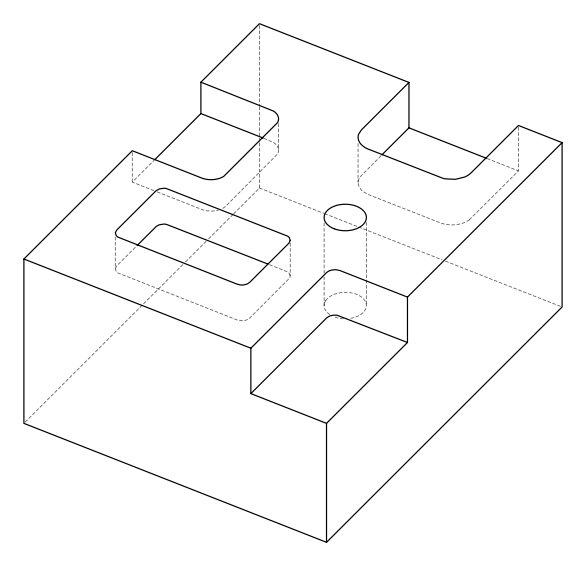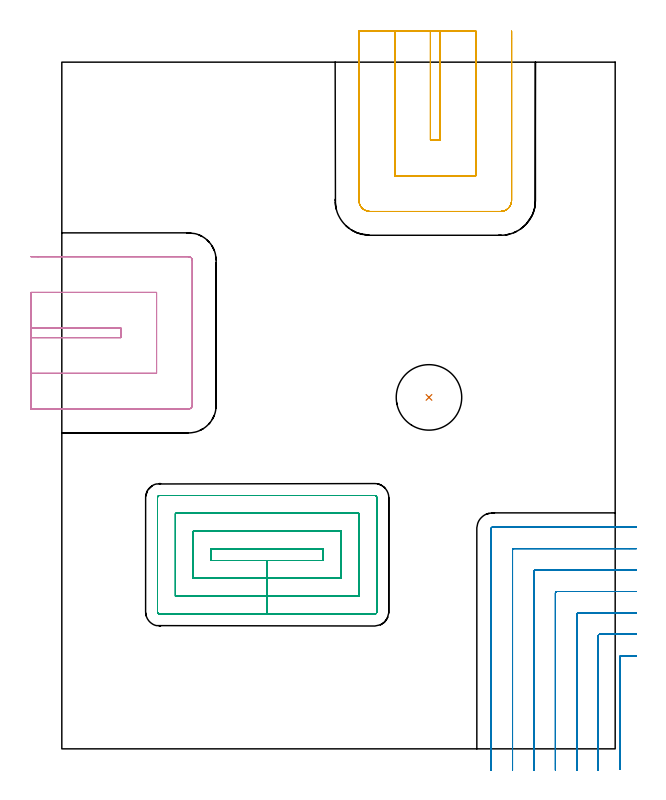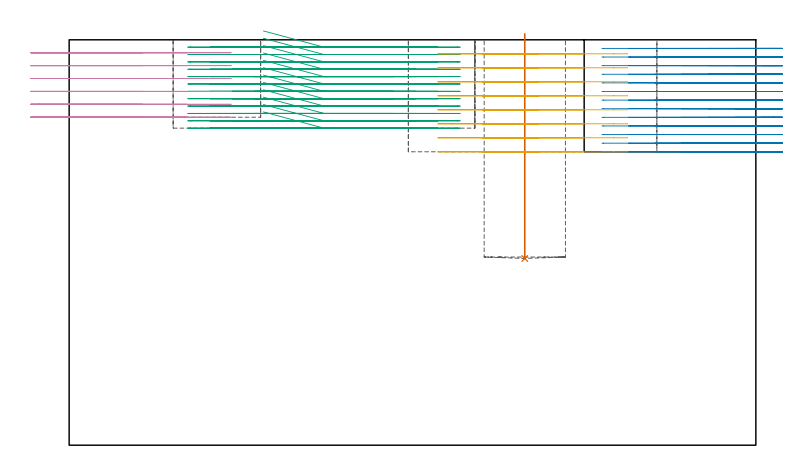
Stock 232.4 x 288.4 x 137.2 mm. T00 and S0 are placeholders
(PLAN: 5 operations, 3 tool changes, 59.5 min)
(1 INDEXABLE_INSERT_DRILL_BLIND_HOLE_FROM_SOLID | STEP1POCKET | NXT0302_026 | 0.31 min | 43738 mm3)
(2 MILL_CORNER_NOTCH_RECTANGULAR | CORNER_NOTCH_RECTANGULAR | NXT0201_011 | Follow Part, ap 3, ae 75% | 22.22 min | 217878 mm3)
(3 MILL_RECTANGULAR_POCKET | POCKET_RECTANGULAR_STRAIGHT | NXT0201_013 | Follow Part, ap 2.5, ae 75% | 20.19 min | 181714 mm3)
(4 MILL_SLOT | SLOT_PARTIAL_RECTANGULAR | UGT0201_094 | Follow Part, ap 5, ae 75% | 6.88 min | 141108 mm3)
(5 MILL_SLOT_1 | SLOT_PARTIAL_RECTANGULAR_1 | UGT0201_094 | Follow Part, ap 5, ae 75% | 9.9 min | 228285 mm3)
(TOOL NXT0302_026 | Index. Insert Drill 27.5mm [880-D2750L32-03] | D27.5 PA176 FL83 Z2)
(TOOL NXT0201_011 | ENDMILL 12mm [2P460-1200-NA 1630] | D12 FL38 Z6)
(TOOL NXT0201_013 | ENDMILL 10mm | D10 FL30 Z4)
(TOOL UGT0201_094 | End mill 20 mm | D20 FL38 Z4)
(OP 1 INDEXABLE_INSERT_DRILL_BLIND_HOLE_FROM_SOLID)
G17 G21 G94 G90
T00 M6
G54
G17 G0 G90 X154.2 Y147.6 S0 M3
G43 Z147.2 H1
G94 G81 G98 Z63.2 F250. R139.2
G80
M5
M2
(OP 2 MILL_CORNER_NOTCH_RECTANGULAR)
G17 G21 G94 G90
T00 M6
G54
G17 G0 G90 X241.4 Y39.1 S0 M3
G43 Z147.2 H1
Z134.285
G94 G1 X238.4 F250.
X234.895 F500.
G3 X234.3 Y38.505 R0.6
G1 Y-5.691
Y-8.691 F250.
G0 Z147.2
X241.4 Y48.1
Z134.285
G1 X238.4
X225.896 F500.
G3 X225.3 Y47.504 R0.6
G1 Y-6.
Y-9. F250.
G0 Z147.2
X241.4 Y57.1
Z134.285
G1 X238.4
X216.896 F500.
G3 X216.3 Y56.504 R0.6
G1 Y-6.
Y-9. F250.
G0 Z147.2
X241.4 Y66.1
Z134.285
G1 X238.4
X207.896 F500.
G3 X207.3 Y65.504 R0.6
G1 Y-6.
Y-9. F250.
G0 Z147.2
X241.4 Y75.1
Z134.285
G1 X238.4
X198.897 F500.
G3 X198.3 Y74.503 R0.6
G1 Y-6.
Y-9. F250.
G0 Z147.2
X241.4 Y84.1
Z134.285
G1 X238.4
X189.897 F500.
G3 X189.3 Y83.503 R0.6
G1 Y-6.
Y-9. F250.
G0 Z147.2
X241.4 Y93.1
Z134.285
G1 X238.4
X180.897 F500.
G3 X180.3 Y92.503 R0.6
G1 Y-6.
Y-9. F250.
G0 Z147.2
X241.4 Y39.1
Z131.369
G1 X238.4
X234.895 F500.
G3 X234.3 Y38.505 R0.6
G1 Y-5.691
Y-8.691 F250.
G0 Z147.2
X241.4 Y48.1
Z131.369
G1 X238.4
X225.896 F500.
G3 X225.3 Y47.504 R0.6
G1 Y-6.
Y-9. F250.
G0 Z147.2
X241.4 Y57.1
Z131.369
G1 X238.4
X216.896 F500.
G3 X216.3 Y56.504 R0.6
G1 Y-6.
Y-9. F250.
G0 Z147.2
X241.4 Y66.1
Z131.369
G1 X238.4
X207.896 F500.
G3 X207.3 Y65.504 R0.6
G1 Y-6.
Y-9. F250.
G0 Z147.2
X241.4 Y75.1
Z131.369
G1 X238.4
X198.897 F500.
G3 X198.3 Y74.503 R0.6
G1 Y-6.
Y-9. F250.
G0 Z147.2
X241.4 Y84.1
Z131.369
G1 X238.4
X189.897 F500.
G3 X189.3 Y83.503 R0.6
G1 Y-6.
Y-9. F250.
G0 Z147.2
X241.4 Y93.1
Z131.369
G1 X238.4
X180.897 F500.
G3 X180.3 Y92.503 R0.6
G1 Y-6.
Y-9. F250.
G0 Z147.2
X241.4 Y39.1
Z128.454
G1 X238.4
X234.895 F500.
G3 X234.3 Y38.505 R0.6
G1 Y-5.691
Y-8.691 F250.
G0 Z147.2
X241.4 Y48.1
Z128.454
G1 X238.4
X225.896 F500.
G3 X225.3 Y47.504 R0.6
G1 Y-6.
Y-9. F250.
G0 Z147.2
X241.4 Y57.1
Z128.454
G1 X238.4
X216.896 F500.
G3 X216.3 Y56.504 R0.6
G1 Y-6.
Y-9. F250.
G0 Z147.2
X241.4 Y66.1
Z128.454
G1 X238.4
X207.896 F500.
G3 X207.3 Y65.504 R0.6
G1 Y-6.
Y-9. F250.
G0 Z147.2
X241.4 Y75.1
Z128.454
G1 X238.4
X198.897 F500.
G3 X198.3 Y74.503 R0.6
G1 Y-6.
Y-9. F250.
G0 Z147.2
X241.4 Y84.1
Z128.454
G1 X238.4
X189.897 F500.
G3 X189.3 Y83.503 R0.6
G1 Y-6.
Y-9. F250.
G0 Z147.2
X241.4 Y93.1
Z128.454
G1 X238.4
X180.897 F500.
G3 X180.3 Y92.503 R0.6
G1 Y-6.
Y-9. F250.
G0 Z147.2
X241.4 Y39.1
Z125.538
G1 X238.4
X234.895 F500.
G3 X234.3 Y38.505 R0.6
G1 Y-5.691
Y-8.691 F250.
G0 Z147.2
X241.4 Y48.1
Z125.538
G1 X238.4
X225.896 F500.
G3 X225.3 Y47.504 R0.6
G1 Y-6.
Y-9. F250.
G0 Z147.2
X241.4 Y57.1
Z125.538
G1 X238.4
X216.896 F500.
G3 X216.3 Y56.504 R0.6
G1 Y-6.
Y-9. F250.
G0 Z147.2
X241.4 Y66.1
Z125.538
G1 X238.4
X207.896 F500.
G3 X207.3 Y65.504 R0.6
G1 Y-6.
Y-9. F250.
G0 Z147.2
X241.4 Y75.1
Z125.538
G1 X238.4
X198.897 F500.
G3 X198.3 Y74.503 R0.6
G1 Y-6.
Y-9. F250.
G0 Z147.2
X241.4 Y84.1
Z125.538
G1 X238.4
X189.897 F500.
G3 X189.3 Y83.503 R0.6
G1 Y-6.
Y-9. F250.
G0 Z147.2
X241.4 Y93.1
Z125.538
G1 X238.4
X180.897 F500.
G3 X180.3 Y92.503 R0.6
G1 Y-6.
Y-9. F250.
G0 Z147.2
X241.4 Y39.1
Z122.623
G1 X238.4
X234.895 F500.
G3 X234.3 Y38.505 R0.6
G1 Y-5.691
Y-8.691 F250.
G0 Z147.2
X241.4 Y48.1
Z122.623
G1 X238.4
X225.896 F500.
G3 X225.3 Y47.504 R0.6
G1 Y-6.
Y-9. F250.
G0 Z147.2
X241.4 Y57.1
Z122.623
G1 X238.4
X216.896 F500.
G3 X216.3 Y56.504 R0.6
G1 Y-6.
Y-9. F250.
G0 Z147.2
X241.4 Y66.1
Z122.623
G1 X238.4
X207.896 F500.
G3 X207.3 Y65.504 R0.6
G1 Y-6.
Y-9. F250.
G0 Z147.2
X241.4 Y75.1
Z122.623
G1 X238.4
X198.897 F500.
G3 X198.3 Y74.503 R0.6
G1 Y-6.
Y-9. F250.
G0 Z147.2
X241.4 Y84.1
Z122.623
G1 X238.4
X189.897 F500.
G3 X189.3 Y83.503 R0.6
G1 Y-6.
Y-9. F250.
G0 Z147.2
X241.4 Y93.1
Z122.623
G1 X238.4
X180.897 F500.
G3 X180.3 Y92.503 R0.6
G1 Y-6.
Y-9. F250.
G0 Z147.2
X241.4 Y39.1
Z119.708
G1 X238.4
X234.895 F500.
G3 X234.3 Y38.505 R0.6
G1 Y-5.691
Y-8.691 F250.
G0 Z147.2
X241.4 Y48.1
Z119.708
G1 X238.4
X225.896 F500.
G3 X225.3 Y47.504 R0.6
G1 Y-6.
Y-9. F250.
G0 Z147.2
X241.4 Y57.1
Z119.708
G1 X238.4
X216.896 F500.
G3 X216.3 Y56.504 R0.6
G1 Y-6.
Y-9. F250.
G0 Z147.2
X241.4 Y66.1
Z119.708
G1 X238.4
X207.896 F500.
G3 X207.3 Y65.504 R0.6
G1 Y-6.
Y-9. F250.
G0 Z147.2
X241.4 Y75.1
Z119.708
G1 X238.4
X198.897 F500.
G3 X198.3 Y74.503 R0.6
G1 Y-6.
Y-9. F250.
G0 Z147.2
X241.4 Y84.1
Z119.708
G1 X238.4
X189.897 F500.
G3 X189.3 Y83.503 R0.6
G1 Y-6.
Y-9. F250.
G0 Z147.2
X241.4 Y93.1
Z119.708
G1 X238.4
X180.897 F500.
G3 X180.3 Y92.503 R0.6
G1 Y-6.
Y-9. F250.
G0 Z147.2
X241.4 Y39.1
Z116.792
G1 X238.4
X234.895 F500.
G3 X234.3 Y38.505 R0.6
G1 Y-5.691
Y-8.691 F250.
G0 Z147.2
X241.4 Y48.1
Z116.792
G1 X238.4
X225.896 F500.
G3 X225.3 Y47.504 R0.6
G1 Y-6.
Y-9. F250.
G0 Z147.2
X241.4 Y57.1
Z116.792
G1 X238.4
X216.896 F500.
G3 X216.3 Y56.504 R0.6
G1 Y-6.
Y-9. F250.
G0 Z147.2
X241.4 Y66.1
Z116.792
G1 X238.4
X207.896 F500.
G3 X207.3 Y65.504 R0.6
G1 Y-6.
Y-9. F250.
G0 Z147.2
X241.4 Y75.1
Z116.792
G1 X238.4
X198.897 F500.
G3 X198.3 Y74.503 R0.6
G1 Y-6.
Y-9. F250.
G0 Z147.2
X241.4 Y84.1
Z116.792
G1 X238.4
X189.897 F500.
G3 X189.3 Y83.503 R0.6
G1 Y-6.
Y-9. F250.
G0 Z147.2
X241.4 Y93.1
Z116.792
G1 X238.4
X180.897 F500.
G3 X180.3 Y92.503 R0.6
G1 Y-6.
Y-9. F250.
G0 Z147.2
X241.4 Y39.1
Z113.877
G1 X238.4
X234.895 F500.
G3 X234.3 Y38.505 R0.6
G1 Y-5.691
Y-8.691 F250.
G0 Z147.2
X241.4 Y48.1
Z113.877
G1 X238.4
X225.896 F500.
G3 X225.3 Y47.504 R0.6
G1 Y-6.
Y-9. F250.
G0 Z147.2
X241.4 Y57.1
Z113.877
G1 X238.4
X216.896 F500.
G3 X216.3 Y56.504 R0.6
G1 Y-6.
Y-9. F250.
G0 Z147.2
X241.4 Y66.1
Z113.877
G1 X238.4
X207.896 F500.
G3 X207.3 Y65.504 R0.6
G1 Y-6.
Y-9. F250.
G0 Z147.2
X241.4 Y75.1
Z113.877
G1 X238.4
X198.897 F500.
G3 X198.3 Y74.503 R0.6
G1 Y-6.
Y-9. F250.
G0 Z147.2
X241.4 Y84.1
Z113.877
G1 X238.4
X189.897 F500.
G3 X189.3 Y83.503 R0.6
G1 Y-6.
Y-9. F250.
G0 Z147.2
X241.4 Y93.1
Z113.877
G1 X238.4
X180.897 F500.
G3 X180.3 Y92.503 R0.6
G1 Y-6.
Y-9. F250.
G0 Z147.2
X241.4 Y39.1
Z110.962
G1 X238.4
X234.895 F500.
G3 X234.3 Y38.505 R0.6
G1 Y-5.691
Y-8.691 F250.
G0 Z147.2
X241.4 Y48.1
Z110.962
G1 X238.4
X225.896 F500.
G3 X225.3 Y47.504 R0.6
G1 Y-6.
Y-9. F250.
G0 Z147.2
X241.4 Y57.1
Z110.962
G1 X238.4
X216.896 F500.
G3 X216.3 Y56.504 R0.6
G1 Y-6.
Y-9. F250.
G0 Z147.2
X241.4 Y66.1
Z110.962
G1 X238.4
X207.896 F500.
G3 X207.3 Y65.504 R0.6
G1 Y-6.
Y-9. F250.
G0 Z147.2
X241.4 Y75.1
Z110.962
G1 X238.4
X198.897 F500.
G3 X198.3 Y74.503 R0.6
G1 Y-6.
Y-9. F250.
G0 Z147.2
X241.4 Y84.1
Z110.962
G1 X238.4
X189.897 F500.
G3 X189.3 Y83.503 R0.6
G1 Y-6.
Y-9. F250.
G0 Z147.2
X241.4 Y93.1
Z110.962
G1 X238.4
X180.897 F500.
G3 X180.3 Y92.503 R0.6
G1 Y-6.
Y-9. F250.
G0 Z147.2
X241.4 Y39.1
Z108.046
G1 X238.4
X234.895 F500.
G3 X234.3 Y38.505 R0.6
G1 Y-5.691
Y-8.691 F250.
G0 Z147.2
X241.4 Y48.1
Z108.046
G1 X238.4
X225.896 F500.
G3 X225.3 Y47.504 R0.6
G1 Y-6.
Y-9. F250.
G0 Z147.2
X241.4 Y57.1
Z108.046
G1 X238.4
X216.896 F500.
G3 X216.3 Y56.504 R0.6
G1 Y-6.
Y-9. F250.
G0 Z147.2
X241.4 Y66.1
Z108.046
G1 X238.4
X207.896 F500.
G3 X207.3 Y65.504 R0.6
G1 Y-6.
Y-9. F250.
G0 Z147.2
X241.4 Y75.1
Z108.046
G1 X238.4
X198.897 F500.
G3 X198.3 Y74.503 R0.6
G1 Y-6.
Y-9. F250.
G0 Z147.2
X241.4 Y84.1
Z108.046
G1 X238.4
X189.897 F500.
G3 X189.3 Y83.503 R0.6
G1 Y-6.
Y-9. F250.
G0 Z147.2
X241.4 Y93.1
Z108.046
G1 X238.4
X180.897 F500.
G3 X180.3 Y92.503 R0.6
G1 Y-6.
Y-9. F250.
G0 Z147.2
X241.4 Y39.1
Z105.131
G1 X238.4
X234.895 F500.
G3 X234.3 Y38.505 R0.6
G1 Y-5.691
Y-8.691 F250.
G0 Z147.2
X241.4 Y48.1
Z105.131
G1 X238.4
X225.896 F500.
G3 X225.3 Y47.504 R0.6
G1 Y-6.
Y-9. F250.
G0 Z147.2
X241.4 Y57.1
Z105.131
G1 X238.4
X216.896 F500.
G3 X216.3 Y56.504 R0.6
G1 Y-6.
Y-9. F250.
G0 Z147.2
X241.4 Y66.1
Z105.131
G1 X238.4
X207.896 F500.
G3 X207.3 Y65.504 R0.6
G1 Y-6.
Y-9. F250.
G0 Z147.2
X241.4 Y75.1
Z105.131
G1 X238.4
X198.897 F500.
G3 X198.3 Y74.503 R0.6
G1 Y-6.
Y-9. F250.
G0 Z147.2
X241.4 Y84.1
Z105.131
G1 X238.4
X189.897 F500.
G3 X189.3 Y83.503 R0.6
G1 Y-6.
Y-9. F250.
G0 Z147.2
X241.4 Y93.1
Z105.131
G1 X238.4
X180.897 F500.
G3 X180.3 Y92.503 R0.6
G1 Y-6.
Y-9. F250.
G0 Z147.2
X241.4 Y39.1
Z102.215
G1 X238.4
X234.895 F500.
G3 X234.3 Y38.505 R0.6
G1 Y-5.691
Y-8.691 F250.
G0 Z147.2
X241.4 Y48.1
Z102.215
G1 X238.4
X225.896 F500.
G3 X225.3 Y47.504 R0.6
G1 Y-6.
Y-9. F250.
G0 Z147.2
X241.4 Y57.1
Z102.215
G1 X238.4
X216.896 F500.
G3 X216.3 Y56.504 R0.6
G1 Y-6.
Y-9. F250.
G0 Z147.2
X241.4 Y66.1
Z102.215
G1 X238.4
X207.896 F500.
G3 X207.3 Y65.504 R0.6
G1 Y-6.
Y-9. F250.
G0 Z147.2
X241.4 Y75.1
Z102.215
G1 X238.4
X198.897 F500.
G3 X198.3 Y74.503 R0.6
G1 Y-6.
Y-9. F250.
G0 Z147.2
X241.4 Y84.1
Z102.215
G1 X238.4
X189.897 F500.
G3 X189.3 Y83.503 R0.6
G1 Y-6.
Y-9. F250.
G0 Z147.2
X241.4 Y93.1
Z102.215
G1 X238.4
X180.897 F500.
G3 X180.3 Y92.503 R0.6
G1 Y-6.
Y-9. F250.
G0 Z147.2
X241.4 Y39.1
Z99.3
G1 X238.4
X234.895 F500.
G3 X234.3 Y38.505 R0.6
G1 Y-5.691
Y-8.691 F250.
G0 Z147.2
X241.4 Y48.1
Z99.3
G1 X238.4
X225.896 F500.
G3 X225.3 Y47.504 R0.6
G1 Y-6.
Y-9. F250.
G0 Z147.2
X241.4 Y57.1
Z99.3
G1 X238.4
X216.896 F500.
G3 X216.3 Y56.504 R0.6
G1 Y-6.
Y-9. F250.
G0 Z147.2
X241.4 Y66.1
Z99.3
G1 X238.4
X207.896 F500.
G3 X207.3 Y65.504 R0.6
G1 Y-6.
Y-9. F250.
G0 Z147.2
X241.4 Y75.1
Z99.3
G1 X238.4
X198.897 F500.
G3 X198.3 Y74.503 R0.6
G1 Y-6.
Y-9. F250.
G0 Z147.2
X241.4 Y84.1
Z99.3
G1 X238.4
X189.897 F500.
G3 X189.3 Y83.503 R0.6
G1 Y-6.
Y-9. F250.
G0 Z147.2
X241.4 Y93.1
Z99.3
G1 X238.4
X180.897 F500.
G3 X180.3 Y92.503 R0.6
G1 Y-6.
Y-9. F250.
G0 Z147.2
M5
M2
(OP 3 MILL_RECTANGULAR_POCKET)
G17 G21 G94 G90
T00 M6
G54
G17 G0 G90 X65.755 Y79.1 S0 M3
G43 Z147.2 H0
Z140.2
G94 G1 X86.25 Z134.708 F250.
X109.8 F500.
Y83.9
X62.7
Y79.1
X86.25
Y71.6
X117.3
Y91.4
X55.2
Y71.6
X86.25
Y64.1
X124.8
Y98.9
X47.7
Y64.1
X86.25
Y56.6
X131.4
G3 X132.3 Y57.5 R0.9
G1 Y105.5
G3 X131.4 Y106.4 R0.9
G1 X41.1
G3 X40.2 Y105.5 R0.9
G1 Y57.5
G3 X41.1 Y56.6 R0.9
G1 X86.25
X87.25
G0 X65.755 Y79.1 Z137.708
G1 X86.25 Z132.217 F250.
X109.8 F500.
Y83.9
X62.7
Y79.1
X86.25
Y71.6
X117.3
Y91.4
X55.2
Y71.6
X86.25
Y64.1
X124.8
Y98.9
X47.7
Y64.1
X86.25
Y56.6
X131.4
G3 X132.3 Y57.5 R0.9
G1 Y105.5
G3 X131.4 Y106.4 R0.9
G1 X41.1
G3 X40.2 Y105.5 R0.9
G1 Y57.5
G3 X41.1 Y56.6 R0.9
G1 X86.25
X87.25
G0 X65.755 Y79.1 Z135.217
G1 X86.25 Z129.725 F250.
X109.8 F500.
Y83.9
X62.7
Y79.1
X86.25
Y71.6
X117.3
Y91.4
X55.2
Y71.6
X86.25
Y64.1
X124.8
Y98.9
X47.7
Y64.1
X86.25
Y56.6
X131.4
G3 X132.3 Y57.5 R0.9
G1 Y105.5
G3 X131.4 Y106.4 R0.9
G1 X41.1
G3 X40.2 Y105.5 R0.9
G1 Y57.5
G3 X41.1 Y56.6 R0.9
G1 X86.25
X87.25
G0 X65.755 Y79.1 Z132.725
G1 X86.25 Z127.233 F250.
X109.8 F500.
Y83.9
X62.7
Y79.1
X86.25
Y71.6
X117.3
Y91.4
X55.2
Y71.6
X86.25
Y64.1
X124.8
Y98.9
X47.7
Y64.1
X86.25
Y56.6
X131.4
G3 X132.3 Y57.5 R0.9
G1 Y105.5
G3 X131.4 Y106.4 R0.9
G1 X41.1
G3 X40.2 Y105.5 R0.9
G1 Y57.5
G3 X41.1 Y56.6 R0.9
G1 X86.25
X87.25
G0 X65.755 Y79.1 Z130.233
G1 X86.25 Z124.742 F250.
X109.8 F500.
Y83.9
X62.7
Y79.1
X86.25
Y71.6
X117.3
Y91.4
X55.2
Y71.6
X86.25
Y64.1
X124.8
Y98.9
X47.7
Y64.1
X86.25
Y56.6
X131.4
G3 X132.3 Y57.5 R0.9
G1 Y105.5
G3 X131.4 Y106.4 R0.9
G1 X41.1
G3 X40.2 Y105.5 R0.9
G1 Y57.5
G3 X41.1 Y56.6 R0.9
G1 X86.25
X87.25
G0 X65.755 Y79.1 Z127.742
G1 X86.25 Z122.25 F250.
X109.8 F500.
Y83.9
X62.7
Y79.1
X86.25
Y71.6
X117.3
Y91.4
X55.2
Y71.6
X86.25
Y64.1
X124.8
Y98.9
X47.7
Y64.1
X86.25
Y56.6
X131.4
G3 X132.3 Y57.5 R0.9
G1 Y105.5
G3 X131.4 Y106.4 R0.9
G1 X41.1
G3 X40.2 Y105.5 R0.9
G1 Y57.5
G3 X41.1 Y56.6 R0.9
G1 X86.25
X87.25
G0 X65.755 Y79.1 Z125.25
G1 X86.25 Z119.758 F250.
X109.8 F500.
Y83.9
X62.7
Y79.1
X86.25
Y71.6
X117.3
Y91.4
X55.2
Y71.6
X86.25
Y64.1
X124.8
Y98.9
X47.7
Y64.1
X86.25
Y56.6
X131.4
G3 X132.3 Y57.5 R0.9
G1 Y105.5
G3 X131.4 Y106.4 R0.9
G1 X41.1
G3 X40.2 Y105.5 R0.9
G1 Y57.5
G3 X41.1 Y56.6 R0.9
G1 X86.25
X87.25
G0 X65.755 Y79.1 Z122.758
G1 X86.25 Z117.267 F250.
X109.8 F500.
Y83.9
X62.7
Y79.1
X86.25
Y71.6
X117.3
Y91.4
X55.2
Y71.6
X86.25
Y64.1
X124.8
Y98.9
X47.7
Y64.1
X86.25
Y56.6
X131.4
G3 X132.3 Y57.5 R0.9
G1 Y105.5
G3 X131.4 Y106.4 R0.9
G1 X41.1
G3 X40.2 Y105.5 R0.9
G1 Y57.5
G3 X41.1 Y56.6 R0.9
G1 X86.25
X87.25
G0 X65.755 Y79.1 Z120.267
G1 X86.25 Z114.775 F250.
X109.8 F500.
Y83.9
X62.7
Y79.1
X86.25
Y71.6
X117.3
Y91.4
X55.2
Y71.6
X86.25
Y64.1
X124.8
Y98.9
X47.7
Y64.1
X86.25
Y56.6
X131.4
G3 X132.3 Y57.5 R0.9
G1 Y105.5
G3 X131.4 Y106.4 R0.9
G1 X41.1
G3 X40.2 Y105.5 R0.9
G1 Y57.5
G3 X41.1 Y56.6 R0.9
G1 X86.25
X87.25
G0 X65.755 Y79.1 Z117.775
G1 X86.25 Z112.283 F250.
X109.8 F500.
Y83.9
X62.7
Y79.1
X86.25
Y71.6
X117.3
Y91.4
X55.2
Y71.6
X86.25
Y64.1
X124.8
Y98.9
X47.7
Y64.1
X86.25
Y56.6
X131.4
G3 X132.3 Y57.5 R0.9
G1 Y105.5
G3 X131.4 Y106.4 R0.9
G1 X41.1
G3 X40.2 Y105.5 R0.9
G1 Y57.5
G3 X41.1 Y56.6 R0.9
G1 X86.25
X87.25
G0 X65.755 Y79.1 Z115.283
G1 X86.25 Z109.792 F250.
X109.8 F500.
Y83.9
X62.7
Y79.1
X86.25
Y71.6
X117.3
Y91.4
X55.2
Y71.6
X86.25
Y64.1
X124.8
Y98.9
X47.7
Y64.1
X86.25
Y56.6
X131.4
G3 X132.3 Y57.5 R0.9
G1 Y105.5
G3 X131.4 Y106.4 R0.9
G1 X41.1
G3 X40.2 Y105.5 R0.9
G1 Y57.5
G3 X41.1 Y56.6 R0.9
G1 X86.25
X87.25
G0 X65.755 Y79.1 Z112.792
G1 X86.25 Z107.3 F250.
X109.8 F500.
Y83.9
X62.7
Y79.1
X86.25
Y71.6
X117.3
Y91.4
X55.2
Y71.6
X86.25
Y64.1
X124.8
Y98.9
X47.7
Y64.1
X86.25
Y56.6
X131.4
G3 X132.3 Y57.5 R0.9
G1 Y105.5
G3 X131.4 Y106.4 R0.9
G1 X41.1
G3 X40.2 Y105.5 R0.9
G1 Y57.5
G3 X41.1 Y56.6 R0.9
G1 X86.25
X87.25
G0 Z147.2
M5
M2
(OP 4 MILL_SLOT)
G17 G21 G94 G90
T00 M6
G54
G17 G0 G90 X-13. Y172.7 S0 M3
G43 Z147.2 H0
Z132.833
G94 G1 X-10. F250.
X24.8 F500.
Y176.7
X-10.
X-13. F250.
Y157.7
X-10.
X39.8 F500.
Y191.7
X-10.
X-13. F250.
Y142.7
X-10.
X53.2 F500.
G3 X54.8 Y144.3 R1.6
G1 Y205.1
G3 X53.2 Y206.7 R1.6
G1 X-10.
X-13. F250.
G0 Y172.7 Z128.467
G1 X-10.
X24.8 F500.
Y176.7
X-10.
X-13. F250.
Y157.7
X-10.
X39.8 F500.
Y191.7
X-10.
X-13. F250.
Y142.7
X-10.
X53.2 F500.
G3 X54.8 Y144.3 R1.6
G1 Y205.1
G3 X53.2 Y206.7 R1.6
G1 X-10.
X-13. F250.
G0 Y172.7 Z124.1
G1 X-10.
X24.8 F500.
Y176.7
X-10.
X-13. F250.
Y157.7
X-10.
X39.8 F500.
Y191.7
X-10.
X-13. F250.
Y142.7
X-10.
X53.2 F500.
G3 X54.8 Y144.3 R1.6
G1 Y205.1
G3 X53.2 Y206.7 R1.6
G1 X-10.
X-13. F250.
G0 Y172.7 Z119.733
G1 X-10.
X24.8 F500.
Y176.7
X-10.
X-13. F250.
Y157.7
X-10.
X39.8 F500.
Y191.7
X-10.
X-13. F250.
Y142.7
X-10.
X53.2 F500.
G3 X54.8 Y144.3 R1.6
G1 Y205.1
G3 X53.2 Y206.7 R1.6
G1 X-10.
X-13. F250.
G0 Y172.7 Z115.367
G1 X-10.
X24.8 F500.
Y176.7
X-10.
X-13. F250.
Y157.7
X-10.
X39.8 F500.
Y191.7
X-10.
X-13. F250.
Y142.7
X-10.
X53.2 F500.
G3 X54.8 Y144.3 R1.6
G1 Y205.1
G3 X53.2 Y206.7 R1.6
G1 X-10.
X-13. F250.
G0 Y172.7 Z111.
G1 X-10.
X24.8 F500.
Y176.7
X-10.
X-13. F250.
Y157.7
X-10.
X39.8 F500.
Y191.7
X-10.
X-13. F250.
Y142.7
X-10.
X53.2 F500.
G3 X54.8 Y144.3 R1.6
G1 Y205.1
G3 X53.2 Y206.7 R1.6
G1 X-10.
X-13. F250.
G0 Z147.2
M5
M2
(OP 5 MILL_SLOT_1)
G17 G21 G94 G90
T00 M6
G54
G17 G0 G90 X154.8 Y301.4 S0 M3
G43 Z147.2 H0
Z132.462
G94 G1 Y298.4 F250.
Y255.7 F500.
X158.9
Y298.4
Y301.4 F250.
X139.8
Y298.4
Y240.7 F500.
X173.9
Y298.4
Y301.4 F250.
X124.8
Y298.4
Y230.3 F500.
G3 X129.4 Y225.7 R4.6
G1 X184.3
G3 X188.9 Y230.3 R4.6
G1 Y298.4
Y301.4 F250.
G0 X154.8 Z127.725
G1 Y298.4
Y255.7 F500.
X158.9
Y298.4
Y301.4 F250.
X139.8
Y298.4
Y240.7 F500.
X173.9
Y298.4
Y301.4 F250.
X124.8
Y298.4
Y230.3 F500.
G3 X129.4 Y225.7 R4.6
G1 X184.3
G3 X188.9 Y230.3 R4.6
G1 Y298.4
Y301.4 F250.
G0 X154.8 Z122.987
G1 Y298.4
Y255.7 F500.
X158.9
Y298.4
Y301.4 F250.
X139.8
Y298.4
Y240.7 F500.
X173.9
Y298.4
Y301.4 F250.
X124.8
Y298.4
Y230.3 F500.
G3 X129.4 Y225.7 R4.6
G1 X184.3
G3 X188.9 Y230.3 R4.6
G1 Y298.4
Y301.4 F250.
G0 X154.8 Z118.25
G1 Y298.4
Y255.7 F500.
X158.9
Y298.4
Y301.4 F250.
X139.8
Y298.4
Y240.7 F500.
X173.9
Y298.4
Y301.4 F250.
X124.8
Y298.4
Y230.3 F500.
G3 X129.4 Y225.7 R4.6
G1 X184.3
G3 X188.9 Y230.3 R4.6
G1 Y298.4
Y301.4 F250.
G0 X154.8 Z113.512
G1 Y298.4
Y255.7 F500.
X158.9
Y298.4
Y301.4 F250.
X139.8
Y298.4
Y240.7 F500.
X173.9
Y298.4
Y301.4 F250.
X124.8
Y298.4
Y230.3 F500.
G3 X129.4 Y225.7 R4.6
G1 X184.3
G3 X188.9 Y230.3 R4.6
G1 Y298.4
Y301.4 F250.
G0 X154.8 Z108.775
G1 Y298.4
Y255.7 F500.
X158.9
Y298.4
Y301.4 F250.
X139.8
Y298.4
Y240.7 F500.
X173.9
Y298.4
Y301.4 F250.
X124.8
Y298.4
Y230.3 F500.
G3 X129.4 Y225.7 R4.6
G1 X184.3
G3 X188.9 Y230.3 R4.6
G1 Y298.4
Y301.4 F250.
G0 X154.8 Z104.037
G1 Y298.4
Y255.7 F500.
X158.9
Y298.4
Y301.4 F250.
X139.8
Y298.4
Y240.7 F500.
X173.9
Y298.4
Y301.4 F250.
X124.8
Y298.4
Y230.3 F500.
G3 X129.4 Y225.7 R4.6
G1 X184.3
G3 X188.9 Y230.3 R4.6
G1 Y298.4
Y301.4 F250.
G0 X154.8 Z99.3
G1 Y298.4
Y255.7 F500.
X158.9
Y298.4
Y301.4 F250.
X139.8
Y298.4
Y240.7 F500.
X173.9
Y298.4
Y301.4 F250.
X124.8
Y298.4
Y230.3 F500.
G3 X129.4 Y225.7 R4.6
G1 X184.3
G3 X188.9 Y230.3 R4.6
G1 Y298.4
Y301.4 F250.
G0 Z147.2
M5
M2
